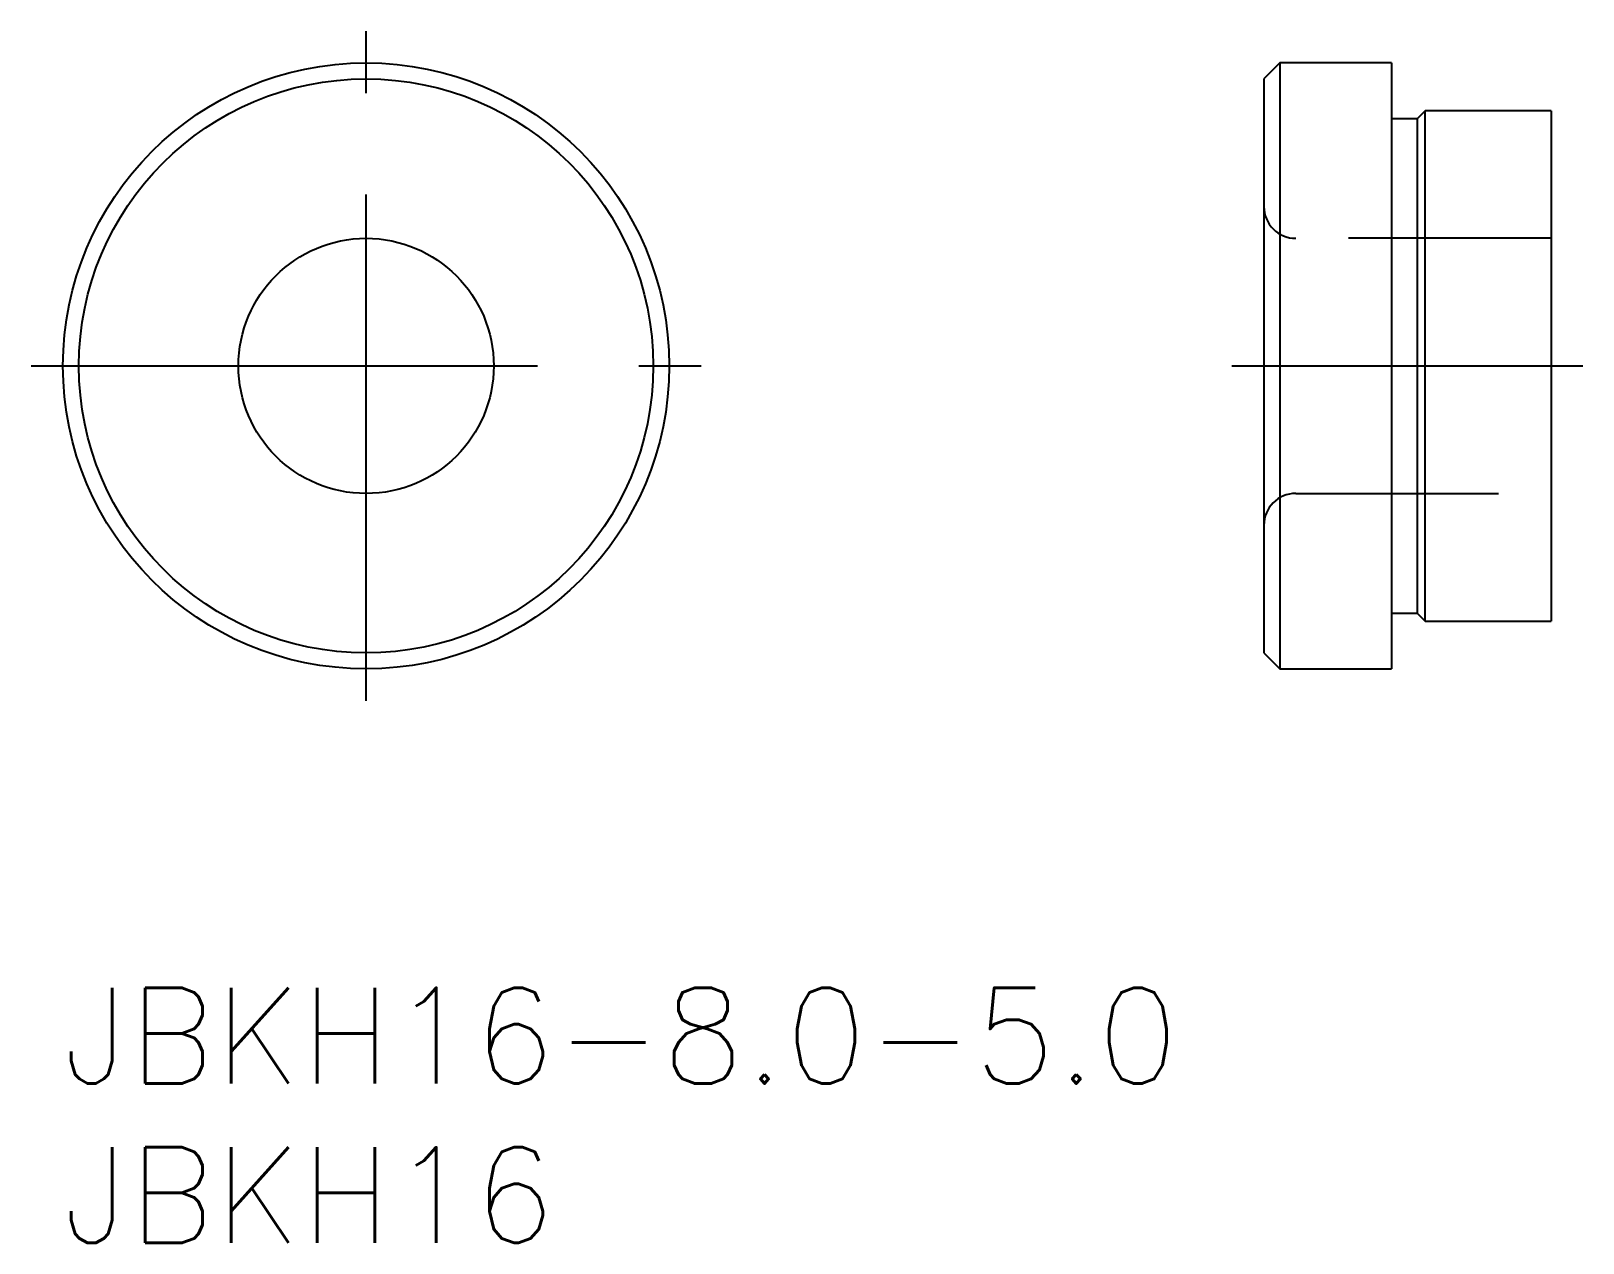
# Model space of a CAD drawing. Extents: x -1 to 47.6, y -8 to 30.
import ezdxf

# ---------------------------------------------------------------- set-up
doc = ezdxf.new("R2010")
doc.units = 0
doc.header["$LTSCALE"] = 0.5
doc.linetypes.add('CENTER', pattern=[50.8, 31.75, -6.35, 6.35, -6.35])
doc.linetypes.add('DASHED', pattern=[19.05, 12.7, -6.35])
for name, color, linetype in [('MSM_CENTER', 1, 'CENTER'), ('MSM_CONTINUOUS', 7, 'CONTINUOUS'), ('MSM_DASHED', 4, 'DASHED'), ('MSM_PART_NUMBER', 7, 'CONTINUOUS')]:
    doc.layers.add(name, color=color, linetype=linetype)
doc.styles.get("Standard").update_dxf_attribs({"font": 'txt.shx', "height": 1, "bigfont": 'bigfont.shx'})

# ---------------------------------------------------------------- blocks, each defined once
blk = doc.blocks.new('*U15')
at = {"layer": 'MSM_PART_NUMBER'}
blk.add_text('JBKH16-8.0-5.0', height=3, dxfattribs=at).set_placement((0, -3))
blk = doc.blocks.new('*U16')
at = {"layer": 'MSM_PART_NUMBER'}
blk.add_text('JBKH16', height=3, dxfattribs=at).set_placement((0, -8))

msp = doc.modelspace()

# ---------------------------------------------------------------- linework, layer by layer
at = {"layer": 'MSM_CENTER'}
for p, q in [((9.5, 9), (9.5, 30)), ((-1, 19.5), (20, 19.5)), ((36.635, 19.5), (47.635, 19.5))]:
    msp.add_line(p, q, dxfattribs=at)
at = {"layer": 'MSM_CONTINUOUS'}
for p, q in [((38.135, 29), (37.635, 28.5)), ((41.635, 29), (38.135, 29)), ((38.135, 29), (38.135, 10)), ((41.635, 29), (41.635, 10)), ((37.635, 28.5), (37.635, 10.5)), ((42.435, 27.25), (41.635, 27.25)), ((42.685, 27.5), (42.435, 27.25)), ((42.435, 27.25), (42.435, 11.75)), ((46.635, 27.5), (42.685, 27.5)), ((42.685, 11.5), (42.685, 27.5)), ((46.635, 27.5), (46.635, 11.5)), ((41.635, 11.75), (42.435, 11.75)), ((42.435, 11.75), (42.685, 11.5)), ((42.685, 11.5), (46.635, 11.5)), ((37.635, 10.5), (38.135, 10)), ((38.135, 10), (41.635, 10))]:
    msp.add_line(p, q, dxfattribs=at)
for radius in [9.5, 9, 4]:
    msp.add_circle((9.5, 19.5), radius, dxfattribs=at)
at = {"layer": 'MSM_DASHED'}
for p, q in [((46.635, 23.5), (38.635, 23.5)), ((38.635, 15.5), (46.635, 15.5))]:
    msp.add_line(p, q, dxfattribs=at)
for centre, start, end in [((38.635, 24.5), 180, 270), ((38.635, 14.5), 90, 180)]:
    msp.add_arc(centre, 1, start, end, dxfattribs=at)

# ---------------------------------------------------------------- block references
at = {"layer": 'MSM_CONTINUOUS'}
for name in ['*U15', '*U16']:
    msp.add_blockref(name, (0, 0), dxfattribs=at)

doc.saveas('drawing.dxf')
